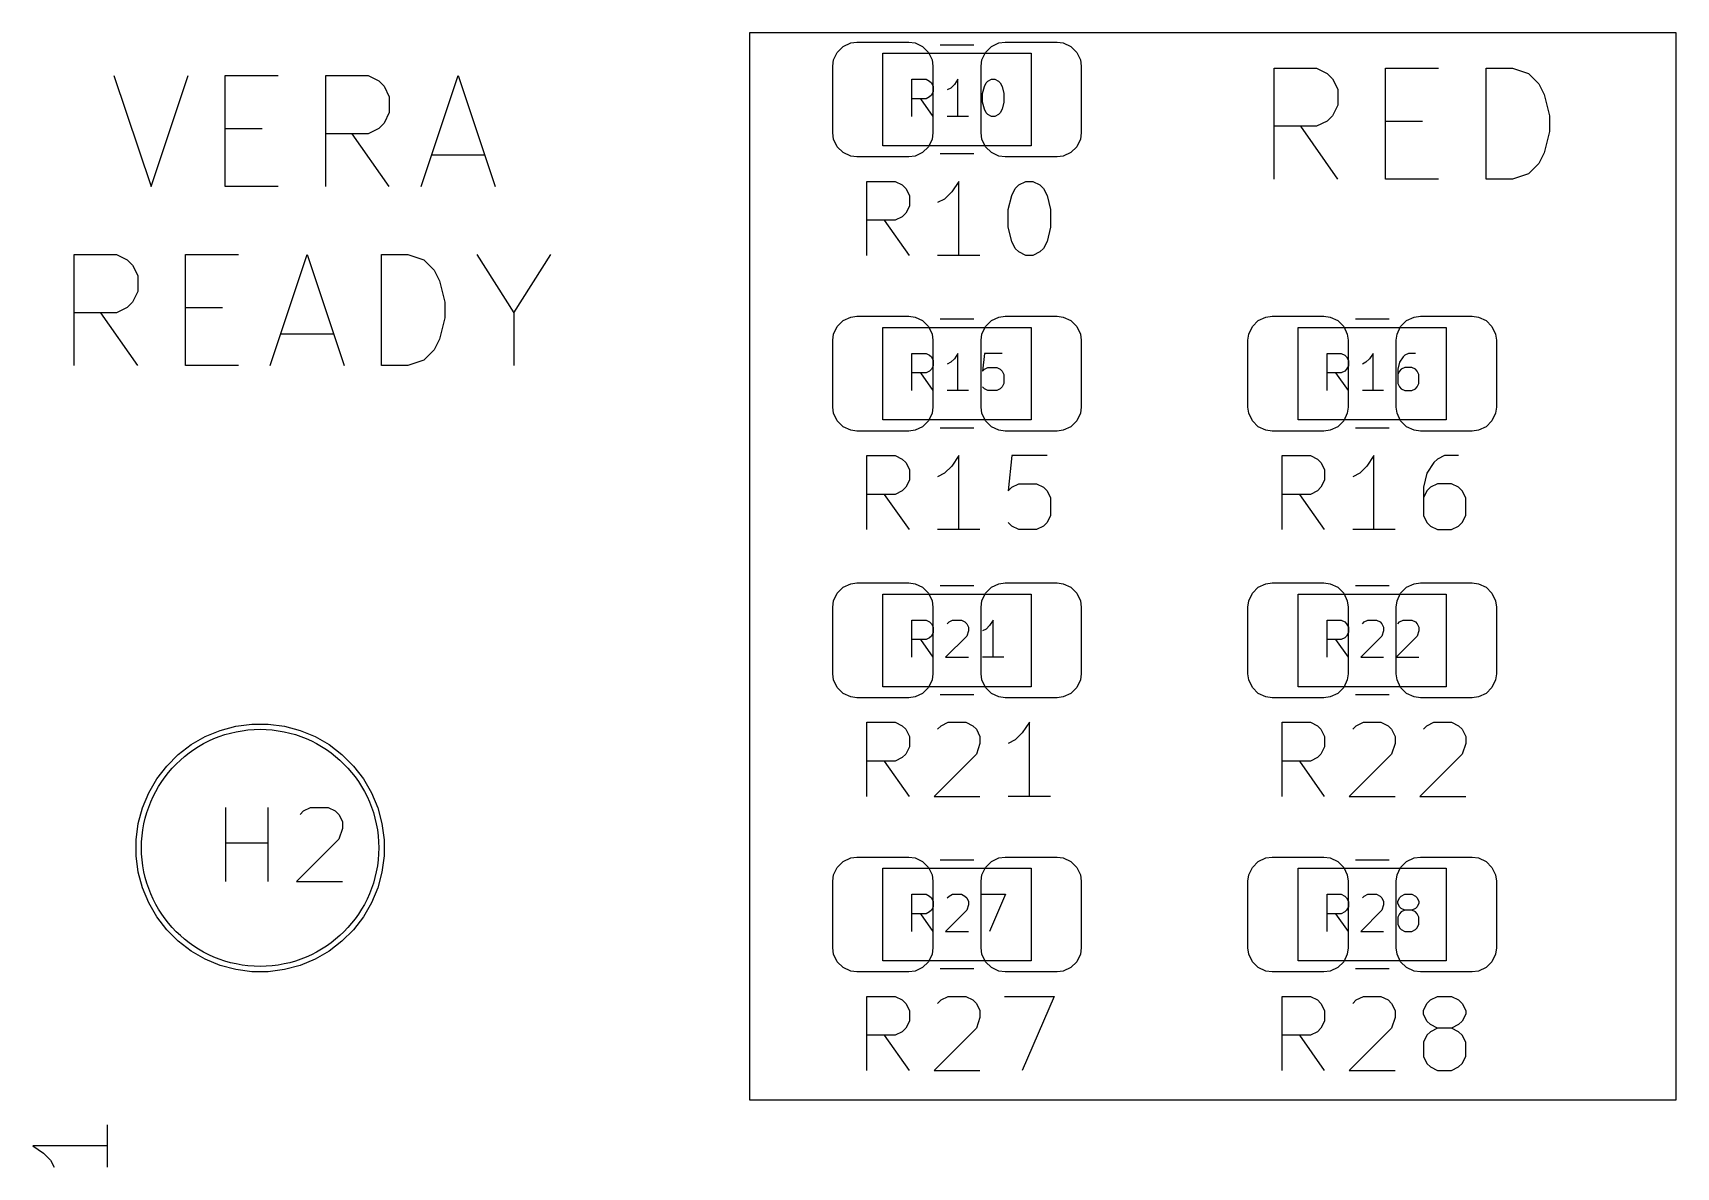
# Model space of a CAD drawing. Header units: millimetres. Extents: x 132 to 276, y -210 to -42.
# Drawn here: x 178.43 to 200.6, y -79.31 to -64 of the extents above; entities that cross this region are included whole.
import ezdxf

# ---------------------------------------------------------------- set-up
doc = ezdxf.new("R2010")
doc.units = ezdxf.units.MM
for name, color, linetype in [('BLACK', 7, 'CONTINUOUS'), ('GRAY3', 9, 'CONTINUOUS'), ('LYELLOW', 51, 'CONTINUOUS'), ('WHITE', 7, 'CONTINUOUS')]:
    doc.layers.add(name, color=color, linetype=linetype)

msp = doc.modelspace()

# ---------------------------------------------------------------- linework, layer by layer
at = {"layer": 'BLACK', "linetype": 'CONTINUOUS'}
for p, q in [((189.236074, -64.365883), (189.283775, -64.263587)), ((189.283775, -64.263587), (189.363587, -64.183775)), ((189.363587, -64.183775), (189.465883, -64.136074)), ((189.465883, -64.136074), (189.55, -64.125001)), ((189.55, -64.125001), (190.250001, -64.125)), ((190.250001, -64.125), (190.334117, -64.136074)), ((190.334117, -64.136074), (190.436413, -64.183775)), ((190.436413, -64.183775), (190.516225, -64.263587)), ((190.516225, -64.263587), (190.563926, -64.365883)), ((191.236074, -64.365883), (191.283775, -64.263587)), ((191.283775, -64.263587), (191.363587, -64.183775)), ((191.363587, -64.183775), (191.465883, -64.136074)), ((191.465883, -64.136074), (191.55, -64.125001)), ((191.55, -64.125001), (192.250001, -64.125)), ((192.250001, -64.125), (192.334117, -64.136074)), ((192.334117, -64.136074), (192.436413, -64.183775)), ((192.436413, -64.183775), (192.516225, -64.263587)), ((192.516225, -64.263587), (192.563926, -64.365883)), ((189.225, -64.449999), (189.236074, -64.365883)), ((189.225001, -65.35), (189.225, -64.449999)), ((190.563926, -64.365883), (190.574999, -64.45)), ((190.574999, -64.45), (190.575, -65.350001)), ((191.225, -64.449999), (191.236074, -64.365883)), ((191.225001, -65.35), (191.225, -64.449999)), ((192.563926, -64.365883), (192.574999, -64.45)), ((192.574999, -64.45), (192.575, -65.350001)), ((189.236074, -65.434117), (189.225001, -65.35)), ((190.575, -65.350001), (190.563926, -65.434117)), ((191.236074, -65.434117), (191.225001, -65.35)), ((192.575, -65.350001), (192.563926, -65.434117)), ((189.283775, -65.536413), (189.236074, -65.434117)), ((189.363587, -65.616225), (189.283775, -65.536413)), ((190.516225, -65.536413), (190.436413, -65.616225)), ((190.563926, -65.434117), (190.516225, -65.536413)), ((191.283775, -65.536413), (191.236074, -65.434117)), ((191.363587, -65.616225), (191.283775, -65.536413)), ((192.516225, -65.536413), (192.436413, -65.616225)), ((192.563926, -65.434117), (192.516225, -65.536413)), ((189.465883, -65.663926), (189.363587, -65.616225)), ((189.549999, -65.675), (189.465883, -65.663926)), ((190.25, -65.674999), (189.549999, -65.675)), ((190.334117, -65.663926), (190.25, -65.674999)), ((190.436413, -65.616225), (190.334117, -65.663926)), ((191.465883, -65.663926), (191.363587, -65.616225)), ((191.549999, -65.675), (191.465883, -65.663926)), ((192.25, -65.674999), (191.549999, -65.675)), ((192.334117, -65.663926), (192.25, -65.674999)), ((192.436413, -65.616225), (192.334117, -65.663926)), ((189.465883, -67.836074), (189.55, -67.825001)), ((189.55, -67.825001), (190.250001, -67.825)), ((190.250001, -67.825), (190.334117, -67.836074)), ((191.465883, -67.836074), (191.55, -67.825001)), ((191.55, -67.825001), (192.250001, -67.825)), ((192.250001, -67.825), (192.334117, -67.836074)), ((195.065883, -67.836074), (195.15, -67.825001)), ((195.15, -67.825001), (195.850001, -67.825)), ((195.850001, -67.825), (195.934117, -67.836074)), ((197.065883, -67.836074), (197.15, -67.825001)), ((197.15, -67.825001), (197.850001, -67.825)), ((197.850001, -67.825), (197.934117, -67.836074)), ((189.236074, -68.065883), (189.283775, -67.963587)), ((189.283775, -67.963587), (189.363587, -67.883775)), ((189.363587, -67.883775), (189.465883, -67.836074)), ((190.334117, -67.836074), (190.436413, -67.883775)), ((190.436413, -67.883775), (190.516225, -67.963587)), ((190.516225, -67.963587), (190.563926, -68.065883)), ((191.236074, -68.065883), (191.283775, -67.963587)), ((191.283775, -67.963587), (191.363587, -67.883775)), ((191.363587, -67.883775), (191.465883, -67.836074)), ((192.334117, -67.836074), (192.436413, -67.883775)), ((192.436413, -67.883775), (192.516225, -67.963587)), ((192.516225, -67.963587), (192.563926, -68.065883)), ((194.836074, -68.065883), (194.883775, -67.963587)), ((194.883775, -67.963587), (194.963587, -67.883775)), ((194.963587, -67.883775), (195.065883, -67.836074)), ((195.934117, -67.836074), (196.036413, -67.883775)), ((196.036413, -67.883775), (196.116225, -67.963587)), ((196.116225, -67.963587), (196.163926, -68.065883)), ((196.836074, -68.065883), (196.883775, -67.963587)), ((196.883775, -67.963587), (196.963587, -67.883775)), ((196.963587, -67.883775), (197.065883, -67.836074)), ((197.934117, -67.836074), (198.036413, -67.883775)), ((198.036413, -67.883775), (198.116225, -67.963587)), ((198.116225, -67.963587), (198.163926, -68.065883)), ((189.225, -68.149999), (189.236074, -68.065883)), ((189.225001, -69.05), (189.225, -68.149999)), ((190.563926, -68.065883), (190.574999, -68.15)), ((190.574999, -68.15), (190.575, -69.050001)), ((191.225, -68.149999), (191.236074, -68.065883)), ((191.225001, -69.05), (191.225, -68.149999)), ((192.563926, -68.065883), (192.574999, -68.15)), ((192.574999, -68.15), (192.575, -69.050001)), ((194.825, -68.149999), (194.836074, -68.065883)), ((194.825001, -69.05), (194.825, -68.149999)), ((196.163926, -68.065883), (196.174999, -68.15)), ((196.174999, -68.15), (196.175, -69.050001)), ((196.825, -68.149999), (196.836074, -68.065883)), ((196.825001, -69.05), (196.825, -68.149999)), ((198.163926, -68.065883), (198.174999, -68.15)), ((198.174999, -68.15), (198.175, -69.050001)), ((189.236074, -69.134117), (189.225001, -69.05)), ((189.283775, -69.236413), (189.236074, -69.134117)), ((190.563926, -69.134117), (190.516225, -69.236413)), ((190.575, -69.050001), (190.563926, -69.134117)), ((191.236074, -69.134117), (191.225001, -69.05)), ((191.283775, -69.236413), (191.236074, -69.134117)), ((192.563926, -69.134117), (192.516225, -69.236413)), ((192.575, -69.050001), (192.563926, -69.134117)), ((194.836074, -69.134117), (194.825001, -69.05)), ((194.883775, -69.236413), (194.836074, -69.134117)), ((196.163926, -69.134117), (196.116225, -69.236413)), ((196.175, -69.050001), (196.163926, -69.134117)), ((196.836074, -69.134117), (196.825001, -69.05)), ((196.883775, -69.236413), (196.836074, -69.134117)), ((198.163926, -69.134117), (198.116225, -69.236413)), ((198.175, -69.050001), (198.163926, -69.134117)), ((189.363587, -69.316225), (189.283775, -69.236413)), ((189.465883, -69.363926), (189.363587, -69.316225)), ((189.549999, -69.375), (189.465883, -69.363926)), ((190.25, -69.374999), (189.549999, -69.375)), ((190.334117, -69.363926), (190.25, -69.374999)), ((190.436413, -69.316225), (190.334117, -69.363926)), ((190.516225, -69.236413), (190.436413, -69.316225)), ((191.363587, -69.316225), (191.283775, -69.236413)), ((191.465883, -69.363926), (191.363587, -69.316225)), ((191.549999, -69.375), (191.465883, -69.363926)), ((192.25, -69.374999), (191.549999, -69.375)), ((192.334117, -69.363926), (192.25, -69.374999)), ((192.436413, -69.316225), (192.334117, -69.363926)), ((192.516225, -69.236413), (192.436413, -69.316225)), ((194.963587, -69.316225), (194.883775, -69.236413)), ((195.065883, -69.363926), (194.963587, -69.316225)), ((195.149999, -69.375), (195.065883, -69.363926)), ((195.85, -69.374999), (195.149999, -69.375)), ((195.934117, -69.363926), (195.85, -69.374999)), ((196.036413, -69.316225), (195.934117, -69.363926)), ((196.116225, -69.236413), (196.036413, -69.316225)), ((196.963587, -69.316225), (196.883775, -69.236413)), ((197.065883, -69.363926), (196.963587, -69.316225)), ((197.149999, -69.375), (197.065883, -69.363926)), ((197.85, -69.374999), (197.149999, -69.375)), ((197.934117, -69.363926), (197.85, -69.374999)), ((198.036413, -69.316225), (197.934117, -69.363926)), ((198.116225, -69.236413), (198.036413, -69.316225)), ((189.236074, -71.665883), (189.283775, -71.563587)), ((189.283775, -71.563587), (189.363587, -71.483775)), ((189.363587, -71.483775), (189.465883, -71.436074)), ((189.465883, -71.436074), (189.55, -71.425001)), ((189.55, -71.425001), (190.250001, -71.425)), ((190.250001, -71.425), (190.334117, -71.436074)), ((190.334117, -71.436074), (190.436413, -71.483775)), ((190.436413, -71.483775), (190.516225, -71.563587)), ((190.516225, -71.563587), (190.563926, -71.665883)), ((191.236074, -71.665883), (191.283775, -71.563587)), ((191.283775, -71.563587), (191.363587, -71.483775)), ((191.363587, -71.483775), (191.465883, -71.436074)), ((191.465883, -71.436074), (191.55, -71.425001)), ((191.55, -71.425001), (192.250001, -71.425)), ((192.250001, -71.425), (192.334117, -71.436074)), ((192.334117, -71.436074), (192.436413, -71.483775)), ((192.436413, -71.483775), (192.516225, -71.563587)), ((192.516225, -71.563587), (192.563926, -71.665883)), ((194.836074, -71.665883), (194.883775, -71.563587)), ((194.883775, -71.563587), (194.963587, -71.483775)), ((194.963587, -71.483775), (195.065883, -71.436074)), ((195.065883, -71.436074), (195.15, -71.425001)), ((195.15, -71.425001), (195.850001, -71.425)), ((195.850001, -71.425), (195.934117, -71.436074)), ((195.934117, -71.436074), (196.036413, -71.483775)), ((196.036413, -71.483775), (196.116225, -71.563587)), ((196.116225, -71.563587), (196.163926, -71.665883)), ((196.836074, -71.665883), (196.883775, -71.563587)), ((196.883775, -71.563587), (196.963587, -71.483775)), ((196.963587, -71.483775), (197.065883, -71.436074)), ((197.065883, -71.436074), (197.15, -71.425001)), ((197.15, -71.425001), (197.850001, -71.425)), ((197.850001, -71.425), (197.934117, -71.436074)), ((197.934117, -71.436074), (198.036413, -71.483775)), ((198.036413, -71.483775), (198.116225, -71.563587)), ((198.116225, -71.563587), (198.163926, -71.665883)), ((189.225, -71.749999), (189.236074, -71.665883)), ((189.225001, -72.65), (189.225, -71.749999)), ((190.563926, -71.665883), (190.574999, -71.75)), ((190.574999, -71.75), (190.575, -72.650001)), ((191.225, -71.749999), (191.236074, -71.665883)), ((191.225001, -72.65), (191.225, -71.749999)), ((192.563926, -71.665883), (192.574999, -71.75)), ((192.574999, -71.75), (192.575, -72.650001)), ((194.825, -71.749999), (194.836074, -71.665883)), ((194.825001, -72.65), (194.825, -71.749999)), ((196.163926, -71.665883), (196.174999, -71.75)), ((196.174999, -71.75), (196.175, -72.650001)), ((196.825, -71.749999), (196.836074, -71.665883)), ((196.825001, -72.65), (196.825, -71.749999)), ((198.163926, -71.665883), (198.174999, -71.75)), ((198.174999, -71.75), (198.175, -72.650001)), ((189.236074, -72.734117), (189.225001, -72.65)), ((190.575, -72.650001), (190.563926, -72.734117)), ((191.236074, -72.734117), (191.225001, -72.65)), ((192.575, -72.650001), (192.563926, -72.734117)), ((194.836074, -72.734117), (194.825001, -72.65)), ((196.175, -72.650001), (196.163926, -72.734117)), ((196.836074, -72.734117), (196.825001, -72.65)), ((198.175, -72.650001), (198.163926, -72.734117)), ((189.283775, -72.836413), (189.236074, -72.734117)), ((189.363587, -72.916225), (189.283775, -72.836413)), ((189.465883, -72.963926), (189.363587, -72.916225)), ((190.436413, -72.916225), (190.334117, -72.963926)), ((190.516225, -72.836413), (190.436413, -72.916225)), ((190.563926, -72.734117), (190.516225, -72.836413)), ((191.283775, -72.836413), (191.236074, -72.734117)), ((191.363587, -72.916225), (191.283775, -72.836413)), ((191.465883, -72.963926), (191.363587, -72.916225)), ((192.436413, -72.916225), (192.334117, -72.963926)), ((192.516225, -72.836413), (192.436413, -72.916225)), ((192.563926, -72.734117), (192.516225, -72.836413)), ((194.883775, -72.836413), (194.836074, -72.734117)), ((194.963587, -72.916225), (194.883775, -72.836413)), ((195.065883, -72.963926), (194.963587, -72.916225)), ((196.036413, -72.916225), (195.934117, -72.963926)), ((196.116225, -72.836413), (196.036413, -72.916225)), ((196.163926, -72.734117), (196.116225, -72.836413)), ((196.883775, -72.836413), (196.836074, -72.734117)), ((196.963587, -72.916225), (196.883775, -72.836413)), ((197.065883, -72.963926), (196.963587, -72.916225)), ((198.036413, -72.916225), (197.934117, -72.963926)), ((198.116225, -72.836413), (198.036413, -72.916225)), ((198.163926, -72.734117), (198.116225, -72.836413)), ((189.549999, -72.975), (189.465883, -72.963926)), ((190.25, -72.974999), (189.549999, -72.975)), ((190.334117, -72.963926), (190.25, -72.974999)), ((191.549999, -72.975), (191.465883, -72.963926)), ((192.25, -72.974999), (191.549999, -72.975)), ((192.334117, -72.963926), (192.25, -72.974999)), ((195.149999, -72.975), (195.065883, -72.963926)), ((195.85, -72.974999), (195.149999, -72.975)), ((195.934117, -72.963926), (195.85, -72.974999)), ((197.149999, -72.975), (197.065883, -72.963926)), ((197.85, -72.974999), (197.149999, -72.975)), ((197.934117, -72.963926), (197.85, -72.974999)), ((180.961589, -73.413892), (181.173224, -73.357185)), ((181.173224, -73.357185), (181.39045, -73.328586)), ((181.39045, -73.328586), (181.60955, -73.328586)), ((181.60955, -73.328586), (181.826776, -73.357185)), ((181.826776, -73.357185), (182.038411, -73.413892)), ((180.56942, -73.607288), (180.759166, -73.497738)), ((180.759166, -73.497738), (180.961589, -73.413892)), ((182.038411, -73.413892), (182.240834, -73.497738)), ((182.240834, -73.497738), (182.43058, -73.607288)), ((180.240668, -73.895596), (180.395596, -73.740668)), ((180.395596, -73.740668), (180.56942, -73.607288)), ((182.43058, -73.607288), (182.604404, -73.740668)), ((182.604404, -73.740668), (182.759332, -73.895596)), ((180.107288, -74.06942), (180.240668, -73.895596)), ((182.759332, -73.895596), (182.892712, -74.06942)), ((179.997738, -74.259166), (180.107288, -74.06942)), ((182.892712, -74.06942), (183.002262, -74.259166)), ((179.857185, -74.673224), (179.913892, -74.461589)), ((179.913892, -74.461589), (179.997738, -74.259166)), ((183.002262, -74.259166), (183.086108, -74.461589)), ((183.086108, -74.461589), (183.142815, -74.673224)), ((179.828586, -74.89045), (179.857185, -74.673224)), ((183.142815, -74.673224), (183.171414, -74.89045)), ((179.828586, -75.10955), (179.828586, -74.89045)), ((183.171414, -74.89045), (183.171414, -75.10955)), ((179.857185, -75.326776), (179.828586, -75.10955)), ((183.171414, -75.10955), (183.142815, -75.326776)), ((189.363587, -75.183775), (189.465883, -75.136074)), ((189.465883, -75.136074), (189.55, -75.125001)), ((189.55, -75.125001), (190.250001, -75.125)), ((190.250001, -75.125), (190.334117, -75.136074)), ((190.334117, -75.136074), (190.436413, -75.183775)), ((191.363587, -75.183775), (191.465883, -75.136074)), ((191.465883, -75.136074), (191.55, -75.125001)), ((191.55, -75.125001), (192.250001, -75.125)), ((192.250001, -75.125), (192.334117, -75.136074)), ((192.334117, -75.136074), (192.436413, -75.183775)), ((194.963587, -75.183775), (195.065883, -75.136074)), ((195.065883, -75.136074), (195.15, -75.125001)), ((195.15, -75.125001), (195.850001, -75.125)), ((195.850001, -75.125), (195.934117, -75.136074)), ((195.934117, -75.136074), (196.036413, -75.183775)), ((196.963587, -75.183775), (197.065883, -75.136074)), ((197.065883, -75.136074), (197.15, -75.125001)), ((197.15, -75.125001), (197.850001, -75.125)), ((197.850001, -75.125), (197.934117, -75.136074)), ((197.934117, -75.136074), (198.036413, -75.183775)), ((179.913892, -75.538411), (179.857185, -75.326776)), ((183.142815, -75.326776), (183.086108, -75.538411)), ((189.236074, -75.365883), (189.283775, -75.263587)), ((189.283775, -75.263587), (189.363587, -75.183775)), ((190.436413, -75.183775), (190.516225, -75.263587)), ((190.516225, -75.263587), (190.563926, -75.365883)), ((191.236074, -75.365883), (191.283775, -75.263587)), ((191.283775, -75.263587), (191.363587, -75.183775)), ((192.436413, -75.183775), (192.516225, -75.263587)), ((192.516225, -75.263587), (192.563926, -75.365883)), ((194.836074, -75.365883), (194.883775, -75.263587)), ((194.883775, -75.263587), (194.963587, -75.183775)), ((196.036413, -75.183775), (196.116225, -75.263587)), ((196.116225, -75.263587), (196.163926, -75.365883)), ((196.836074, -75.365883), (196.883775, -75.263587)), ((196.883775, -75.263587), (196.963587, -75.183775)), ((198.036413, -75.183775), (198.116225, -75.263587)), ((198.116225, -75.263587), (198.163926, -75.365883)), ((179.997738, -75.740834), (179.913892, -75.538411)), ((183.086108, -75.538411), (183.002262, -75.740834)), ((189.225, -75.449999), (189.236074, -75.365883)), ((189.225001, -76.35), (189.225, -75.449999)), ((190.563926, -75.365883), (190.574999, -75.45)), ((190.574999, -75.45), (190.575, -76.350001)), ((191.225, -75.449999), (191.236074, -75.365883)), ((191.225001, -76.35), (191.225, -75.449999)), ((192.563926, -75.365883), (192.574999, -75.45)), ((192.574999, -75.45), (192.575, -76.350001)), ((194.825, -75.449999), (194.836074, -75.365883)), ((194.825001, -76.35), (194.825, -75.449999)), ((196.163926, -75.365883), (196.174999, -75.45)), ((196.174999, -75.45), (196.175, -76.350001)), ((196.825, -75.449999), (196.836074, -75.365883)), ((196.825001, -76.35), (196.825, -75.449999)), ((198.163926, -75.365883), (198.174999, -75.45)), ((198.174999, -75.45), (198.175, -76.350001)), ((180.107288, -75.93058), (179.997738, -75.740834)), ((183.002262, -75.740834), (182.892712, -75.93058)), ((180.240668, -76.104404), (180.107288, -75.93058)), ((182.892712, -75.93058), (182.759332, -76.104404)), ((180.395596, -76.259332), (180.240668, -76.104404)), ((182.759332, -76.104404), (182.604404, -76.259332)), ((180.56942, -76.392712), (180.395596, -76.259332)), ((180.759166, -76.502262), (180.56942, -76.392712)), ((182.43058, -76.392712), (182.240834, -76.502262)), ((182.604404, -76.259332), (182.43058, -76.392712)), ((189.236074, -76.434117), (189.225001, -76.35)), ((189.283775, -76.536413), (189.236074, -76.434117)), ((190.563926, -76.434117), (190.516225, -76.536413)), ((190.575, -76.350001), (190.563926, -76.434117)), ((191.236074, -76.434117), (191.225001, -76.35)), ((191.283775, -76.536413), (191.236074, -76.434117)), ((192.563926, -76.434117), (192.516225, -76.536413)), ((192.575, -76.350001), (192.563926, -76.434117)), ((194.836074, -76.434117), (194.825001, -76.35)), ((194.883775, -76.536413), (194.836074, -76.434117)), ((196.163926, -76.434117), (196.116225, -76.536413)), ((196.175, -76.350001), (196.163926, -76.434117)), ((196.836074, -76.434117), (196.825001, -76.35)), ((196.883775, -76.536413), (196.836074, -76.434117)), ((198.163926, -76.434117), (198.116225, -76.536413)), ((198.175, -76.350001), (198.163926, -76.434117)), ((180.961589, -76.586108), (180.759166, -76.502262)), ((181.173224, -76.642815), (180.961589, -76.586108)), ((181.39045, -76.671414), (181.173224, -76.642815)), ((181.60955, -76.671414), (181.39045, -76.671414)), ((181.826776, -76.642815), (181.60955, -76.671414)), ((182.038411, -76.586108), (181.826776, -76.642815)), ((182.240834, -76.502262), (182.038411, -76.586108)), ((189.363587, -76.616225), (189.283775, -76.536413)), ((189.465883, -76.663926), (189.363587, -76.616225)), ((189.549999, -76.675), (189.465883, -76.663926)), ((190.25, -76.674999), (189.549999, -76.675)), ((190.334117, -76.663926), (190.25, -76.674999)), ((190.436413, -76.616225), (190.334117, -76.663926)), ((190.516225, -76.536413), (190.436413, -76.616225)), ((191.363587, -76.616225), (191.283775, -76.536413)), ((191.465883, -76.663926), (191.363587, -76.616225)), ((191.549999, -76.675), (191.465883, -76.663926)), ((192.25, -76.674999), (191.549999, -76.675)), ((192.334117, -76.663926), (192.25, -76.674999)), ((192.436413, -76.616225), (192.334117, -76.663926)), ((192.516225, -76.536413), (192.436413, -76.616225)), ((194.963587, -76.616225), (194.883775, -76.536413)), ((195.065883, -76.663926), (194.963587, -76.616225)), ((195.149999, -76.675), (195.065883, -76.663926)), ((195.85, -76.674999), (195.149999, -76.675)), ((195.934117, -76.663926), (195.85, -76.674999)), ((196.036413, -76.616225), (195.934117, -76.663926)), ((196.116225, -76.536413), (196.036413, -76.616225)), ((196.963587, -76.616225), (196.883775, -76.536413)), ((197.065883, -76.663926), (196.963587, -76.616225)), ((197.149999, -76.675), (197.065883, -76.663926)), ((197.85, -76.674999), (197.149999, -76.675)), ((197.934117, -76.663926), (197.85, -76.674999)), ((198.036413, -76.616225), (197.934117, -76.663926)), ((198.116225, -76.536413), (198.036413, -76.616225))]:
    msp.add_line(p, q, dxfattribs=at)
at = {"layer": 'BLACK'}
msp.add_circle((181.5, -75), 1.6, dxfattribs=at)
at = {"layer": 'GRAY3', "linetype": 'CONTINUOUS'}
for p, q in [((189.9, -64.275), (191.9, -64.275)), ((189.9, -65.525), (189.9, -64.275)), ((191.9, -64.275), (191.9, -65.525)), ((190.292857, -65.127149), (190.292857, -64.627149)), ((190.292857, -64.627149), (190.483333, -64.627149)), ((190.483333, -64.627149), (190.530952, -64.650959)), ((190.530952, -64.650959), (190.554762, -64.674768)), ((190.554762, -64.674768), (190.578571, -64.722387)), ((190.864286, -64.698578), (190.816667, -64.746197)), ((190.911905, -64.627149), (190.864286, -64.698578)), ((190.911905, -65.127149), (190.911905, -64.627149)), ((191.269047, -64.722387), (191.292857, -64.674768)), ((191.292857, -64.674768), (191.316666, -64.650959)), ((191.316666, -64.650959), (191.364285, -64.627149)), ((191.364285, -64.627149), (191.411904, -64.627149)), ((191.411904, -64.627149), (191.459523, -64.650959)), ((191.459523, -64.650959), (191.483333, -64.674768)), ((191.483333, -64.674768), (191.507142, -64.722387)), ((190.483333, -64.889054), (190.292857, -64.889054)), ((190.578571, -65.127149), (190.411905, -64.889054)), ((190.530952, -64.865244), (190.483333, -64.889054)), ((190.554762, -64.841435), (190.530952, -64.865244)), ((190.578571, -64.793816), (190.554762, -64.841435)), ((190.578571, -64.722387), (190.578571, -64.793816)), ((190.816667, -64.746197), (190.769048, -64.770006)), ((191.245238, -64.817625), (191.269047, -64.722387)), ((191.245238, -64.936673), (191.245238, -64.817625)), ((191.269047, -65.031911), (191.245238, -64.936673)), ((191.507142, -64.722387), (191.530952, -64.817625)), ((191.530952, -64.936673), (191.507142, -65.031911)), ((191.530952, -64.817625), (191.530952, -64.936673)), ((191.054762, -65.127149), (190.769048, -65.127149)), ((191.292857, -65.07953), (191.269047, -65.031911)), ((191.316666, -65.10334), (191.292857, -65.07953)), ((191.364285, -65.127149), (191.316666, -65.10334)), ((191.411904, -65.127149), (191.364285, -65.127149)), ((191.459523, -65.10334), (191.411904, -65.127149)), ((191.483333, -65.07953), (191.459523, -65.10334)), ((191.507142, -65.031911), (191.483333, -65.07953)), ((191.9, -65.525), (189.9, -65.525)), ((189.9, -67.975), (191.9, -67.975)), ((189.9, -69.225), (189.9, -67.975)), ((191.9, -67.975), (191.9, -69.225)), ((195.5, -67.975), (197.5, -67.975)), ((195.5, -69.225), (195.5, -67.975)), ((197.5, -67.975), (197.5, -69.225)), ((190.292857, -68.827149), (190.292857, -68.327149)), ((190.292857, -68.327149), (190.483333, -68.327149)), ((190.483333, -68.327149), (190.530952, -68.350959)), ((190.530952, -68.350959), (190.554762, -68.374768)), ((190.554762, -68.374768), (190.578571, -68.422387)), ((190.578571, -68.422387), (190.578571, -68.493816)), ((190.816667, -68.446197), (190.769048, -68.470006)), ((190.864286, -68.398578), (190.816667, -68.446197)), ((190.911905, -68.327149), (190.864286, -68.398578)), ((190.911905, -68.827149), (190.911905, -68.327149)), ((191.269047, -68.327149), (191.245238, -68.565244)), ((191.507142, -68.327149), (191.269047, -68.327149)), ((195.892857, -68.827149), (195.892857, -68.327149)), ((195.892857, -68.327149), (196.083333, -68.327149)), ((196.083333, -68.327149), (196.130952, -68.350959)), ((196.130952, -68.350959), (196.154762, -68.374768)), ((196.154762, -68.374768), (196.178571, -68.422387)), ((196.178571, -68.422387), (196.178571, -68.493816)), ((196.416667, -68.446197), (196.369048, -68.470006)), ((196.464286, -68.398578), (196.416667, -68.446197)), ((196.511905, -68.327149), (196.464286, -68.398578)), ((196.511905, -68.827149), (196.511905, -68.327149)), ((196.869047, -68.446197), (196.845238, -68.541435)), ((196.916666, -68.374768), (196.869047, -68.446197)), ((196.940476, -68.350959), (196.916666, -68.374768)), ((196.988095, -68.327149), (196.940476, -68.350959)), ((197.083333, -68.327149), (196.988095, -68.327149)), ((190.483333, -68.589054), (190.292857, -68.589054)), ((190.578571, -68.827149), (190.411905, -68.589054)), ((190.530952, -68.565244), (190.483333, -68.589054)), ((190.554762, -68.541435), (190.530952, -68.565244)), ((190.578571, -68.493816), (190.554762, -68.541435)), ((191.245238, -68.565244), (191.269047, -68.541435)), ((191.269047, -68.541435), (191.316666, -68.517625)), ((191.316666, -68.517625), (191.435714, -68.517625)), ((191.435714, -68.517625), (191.483333, -68.541435)), ((191.483333, -68.541435), (191.507142, -68.565244)), ((191.507142, -68.565244), (191.530952, -68.612863)), ((191.530952, -68.612863), (191.530952, -68.731911)), ((196.083333, -68.589054), (195.892857, -68.589054)), ((196.178571, -68.827149), (196.011905, -68.589054)), ((196.130952, -68.565244), (196.083333, -68.589054)), ((196.154762, -68.541435), (196.130952, -68.565244)), ((196.178571, -68.493816), (196.154762, -68.541435)), ((196.845238, -68.541435), (196.845238, -68.731911)), ((196.869047, -68.565244), (196.845238, -68.612863)), ((196.892857, -68.541435), (196.869047, -68.565244)), ((196.940476, -68.517625), (196.892857, -68.541435)), ((197.035714, -68.517625), (196.940476, -68.517625)), ((197.083333, -68.541435), (197.035714, -68.517625)), ((197.107142, -68.565244), (197.083333, -68.541435)), ((197.130952, -68.612863), (197.107142, -68.565244)), ((197.130952, -68.731911), (197.130952, -68.612863)), ((191.054762, -68.827149), (190.769048, -68.827149)), ((191.269047, -68.80334), (191.245238, -68.77953)), ((191.316666, -68.827149), (191.269047, -68.80334)), ((191.435714, -68.827149), (191.316666, -68.827149)), ((191.483333, -68.80334), (191.435714, -68.827149)), ((191.507142, -68.77953), (191.483333, -68.80334)), ((191.530952, -68.731911), (191.507142, -68.77953)), ((196.654762, -68.827149), (196.369048, -68.827149)), ((196.845238, -68.731911), (196.869047, -68.77953)), ((196.869047, -68.77953), (196.892857, -68.80334)), ((196.892857, -68.80334), (196.940476, -68.827149)), ((196.940476, -68.827149), (197.035714, -68.827149)), ((197.035714, -68.827149), (197.083333, -68.80334)), ((197.083333, -68.80334), (197.107142, -68.77953)), ((197.107142, -68.77953), (197.130952, -68.731911)), ((191.9, -69.225), (189.9, -69.225)), ((197.5, -69.225), (195.5, -69.225)), ((189.9, -71.575), (191.9, -71.575)), ((189.9, -72.825), (189.9, -71.575)), ((191.9, -71.575), (191.9, -72.825)), ((195.5, -71.575), (197.5, -71.575)), ((195.5, -72.825), (195.5, -71.575)), ((197.5, -71.575), (197.5, -72.825)), ((190.292857, -72.427149), (190.292857, -71.927149)), ((190.292857, -71.927149), (190.483333, -71.927149)), ((190.483333, -71.927149), (190.530952, -71.950959)), ((190.530952, -71.950959), (190.554762, -71.974768)), ((190.554762, -71.974768), (190.578571, -72.022387)), ((190.578571, -72.022387), (190.578571, -72.093816)), ((190.769048, -71.974768), (190.792857, -71.950959)), ((190.792857, -71.950959), (190.840476, -71.927149)), ((190.840476, -71.927149), (190.959524, -71.927149)), ((190.959524, -71.927149), (191.007143, -71.950959)), ((191.007143, -71.950959), (191.030952, -71.974768)), ((191.030952, -71.974768), (191.054762, -72.022387)), ((191.054762, -72.022387), (191.054762, -72.070006)), ((191.340476, -71.998578), (191.292857, -72.046197)), ((191.388095, -71.927149), (191.340476, -71.998578)), ((191.388095, -72.427149), (191.388095, -71.927149)), ((195.892857, -72.427149), (195.892857, -71.927149)), ((195.892857, -71.927149), (196.083333, -71.927149)), ((196.083333, -71.927149), (196.130952, -71.950959)), ((196.130952, -71.950959), (196.154762, -71.974768)), ((196.154762, -71.974768), (196.178571, -72.022387)), ((196.178571, -72.022387), (196.178571, -72.093816)), ((196.369048, -71.974768), (196.392857, -71.950959)), ((196.392857, -71.950959), (196.440476, -71.927149)), ((196.440476, -71.927149), (196.559524, -71.927149)), ((196.559524, -71.927149), (196.607143, -71.950959)), ((196.607143, -71.950959), (196.630952, -71.974768)), ((196.630952, -71.974768), (196.654762, -72.022387)), ((196.654762, -72.022387), (196.654762, -72.070006)), ((196.845238, -71.974768), (196.869047, -71.950959)), ((196.869047, -71.950959), (196.916666, -71.927149)), ((196.916666, -71.927149), (197.035714, -71.927149)), ((197.035714, -71.927149), (197.083333, -71.950959)), ((197.083333, -71.950959), (197.107142, -71.974768)), ((197.107142, -71.974768), (197.130952, -72.022387)), ((197.130952, -72.022387), (197.130952, -72.070006)), ((190.483333, -72.189054), (190.292857, -72.189054)), ((190.578571, -72.427149), (190.411905, -72.189054)), ((190.530952, -72.165244), (190.483333, -72.189054)), ((190.554762, -72.141435), (190.530952, -72.165244)), ((190.578571, -72.093816), (190.554762, -72.141435)), ((191.030952, -72.141435), (190.745238, -72.427149)), ((191.054762, -72.070006), (191.030952, -72.141435)), ((191.292857, -72.046197), (191.245238, -72.070006)), ((196.083333, -72.189054), (195.892857, -72.189054)), ((196.178571, -72.427149), (196.011905, -72.189054)), ((196.130952, -72.165244), (196.083333, -72.189054)), ((196.154762, -72.141435), (196.130952, -72.165244)), ((196.178571, -72.093816), (196.154762, -72.141435)), ((196.630952, -72.141435), (196.345238, -72.427149)), ((196.654762, -72.070006), (196.630952, -72.141435)), ((197.107142, -72.141435), (196.821428, -72.427149)), ((197.130952, -72.070006), (197.107142, -72.141435)), ((190.745238, -72.427149), (191.054762, -72.427149)), ((191.530952, -72.427149), (191.245238, -72.427149)), ((196.345238, -72.427149), (196.654762, -72.427149)), ((196.821428, -72.427149), (197.130952, -72.427149)), ((191.9, -72.825), (189.9, -72.825)), ((197.5, -72.825), (195.5, -72.825)), ((181.038095, -75.454819), (181.038095, -74.454819)), ((181.609523, -75.454819), (181.609523, -74.454819)), ((182.085714, -74.502438), (182.180952, -74.454819)), ((182.180952, -74.454819), (182.419047, -74.454819)), ((182.419047, -74.454819), (182.514285, -74.502438)), ((182.038095, -74.550057), (182.085714, -74.502438)), ((182.514285, -74.502438), (182.561904, -74.550057)), ((182.561904, -74.550057), (182.609523, -74.645295)), ((182.609523, -74.645295), (182.609523, -74.740533)), ((182.561904, -74.88339), (181.990476, -75.454819)), ((182.609523, -74.740533), (182.561904, -74.88339)), ((181.038095, -74.931009), (181.609523, -74.931009)), ((189.9, -75.275), (191.9, -75.275)), ((189.9, -76.525), (189.9, -75.275)), ((191.9, -75.275), (191.9, -76.525)), ((195.5, -75.275), (197.5, -75.275)), ((195.5, -76.525), (195.5, -75.275)), ((197.5, -75.275), (197.5, -76.525)), ((181.990476, -75.454819), (182.609523, -75.454819)), ((190.292857, -76.127149), (190.292857, -75.627149)), ((190.292857, -75.627149), (190.483333, -75.627149)), ((190.483333, -75.627149), (190.530952, -75.650959)), ((190.530952, -75.650959), (190.554762, -75.674768)), ((190.554762, -75.674768), (190.578571, -75.722387)), ((190.578571, -75.793816), (190.554762, -75.841435)), ((190.578571, -75.722387), (190.578571, -75.793816)), ((190.769048, -75.674768), (190.792857, -75.650959)), ((190.792857, -75.650959), (190.840476, -75.627149)), ((190.840476, -75.627149), (190.959524, -75.627149)), ((190.959524, -75.627149), (191.007143, -75.650959)), ((191.007143, -75.650959), (191.030952, -75.674768)), ((191.030952, -75.674768), (191.054762, -75.722387)), ((191.054762, -75.770006), (191.030952, -75.841435)), ((191.054762, -75.722387), (191.054762, -75.770006)), ((191.221428, -75.627149), (191.554761, -75.627149)), ((191.554761, -75.627149), (191.340476, -76.127149)), ((195.892857, -76.127149), (195.892857, -75.627149)), ((195.892857, -75.627149), (196.083333, -75.627149)), ((196.083333, -75.627149), (196.130952, -75.650959)), ((196.130952, -75.650959), (196.154762, -75.674768)), ((196.154762, -75.674768), (196.178571, -75.722387)), ((196.178571, -75.793816), (196.154762, -75.841435)), ((196.178571, -75.722387), (196.178571, -75.793816)), ((196.369048, -75.674768), (196.392857, -75.650959)), ((196.392857, -75.650959), (196.440476, -75.627149)), ((196.440476, -75.627149), (196.559524, -75.627149)), ((196.559524, -75.627149), (196.607143, -75.650959)), ((196.607143, -75.650959), (196.630952, -75.674768)), ((196.630952, -75.674768), (196.654762, -75.722387)), ((196.654762, -75.770006), (196.630952, -75.841435)), ((196.654762, -75.722387), (196.654762, -75.770006)), ((196.845238, -75.722387), (196.869047, -75.674768)), ((196.845238, -75.746197), (196.845238, -75.722387)), ((196.869047, -75.793816), (196.845238, -75.746197)), ((196.869047, -75.674768), (196.892857, -75.650959)), ((196.892857, -75.817625), (196.869047, -75.793816)), ((196.892857, -75.650959), (196.940476, -75.627149)), ((196.940476, -75.627149), (197.035714, -75.627149)), ((197.035714, -75.627149), (197.083333, -75.650959)), ((197.083333, -75.650959), (197.107142, -75.674768)), ((197.107142, -75.793816), (197.083333, -75.817625)), ((197.107142, -75.674768), (197.130952, -75.722387)), ((197.130952, -75.746197), (197.107142, -75.793816)), ((197.130952, -75.722387), (197.130952, -75.746197)), ((190.483333, -75.889054), (190.292857, -75.889054)), ((190.578571, -76.127149), (190.411905, -75.889054)), ((190.530952, -75.865244), (190.483333, -75.889054)), ((190.554762, -75.841435), (190.530952, -75.865244)), ((191.030952, -75.841435), (190.745238, -76.127149)), ((196.083333, -75.889054), (195.892857, -75.889054)), ((196.178571, -76.127149), (196.011905, -75.889054)), ((196.130952, -75.865244), (196.083333, -75.889054)), ((196.154762, -75.841435), (196.130952, -75.865244)), ((196.630952, -75.841435), (196.345238, -76.127149)), ((196.869047, -75.889054), (196.845238, -75.936673)), ((196.845238, -75.936673), (196.845238, -76.031911)), ((196.892857, -75.865244), (196.869047, -75.889054)), ((196.940476, -75.841435), (196.892857, -75.817625)), ((196.940476, -75.841435), (196.892857, -75.865244)), ((197.035714, -75.841435), (196.940476, -75.841435)), ((197.083333, -75.817625), (197.035714, -75.841435)), ((197.083333, -75.865244), (197.035714, -75.841435)), ((197.107142, -75.889054), (197.083333, -75.865244)), ((197.130952, -75.936673), (197.107142, -75.889054)), ((197.130952, -76.031911), (197.130952, -75.936673)), ((190.745238, -76.127149), (191.054762, -76.127149)), ((196.345238, -76.127149), (196.654762, -76.127149)), ((196.845238, -76.031911), (196.869047, -76.07953)), ((196.869047, -76.07953), (196.892857, -76.10334)), ((196.892857, -76.10334), (196.940476, -76.127149)), ((196.940476, -76.127149), (197.035714, -76.127149)), ((197.035714, -76.127149), (197.083333, -76.10334)), ((197.083333, -76.10334), (197.107142, -76.07953)), ((197.107142, -76.07953), (197.130952, -76.031911)), ((191.9, -76.525), (189.9, -76.525)), ((197.5, -76.525), (195.5, -76.525))]:
    msp.add_line(p, q, dxfattribs=at)
at = {"layer": 'LYELLOW', "linetype": 'CONTINUOUS'}
for p, q in [((200.6, -64), (188.1, -64)), ((188.1, -64), (188.1, -78.4)), ((200.6, -78.4), (200.6, -64)), ((191.127064, -64.165), (190.672936, -64.165)), ((195.178571, -65.975728), (195.178571, -64.475728)), ((195.178571, -64.475728), (195.75, -64.475728)), ((195.75, -64.475728), (195.892857, -64.547157)), ((196.678571, -65.975728), (196.678571, -64.475728)), ((196.678571, -64.475728), (197.392857, -64.475728)), ((198.035714, -65.975728), (198.035714, -64.475728)), ((198.035714, -64.475728), (198.392857, -64.475728)), ((198.392857, -64.475728), (198.607143, -64.547157)), ((179.528572, -64.57607), (180.028572, -66.07607)), ((180.028572, -66.07607), (180.528572, -64.57607)), ((181.028571, -66.07607), (181.028571, -64.57607)), ((181.028571, -64.57607), (181.742857, -64.57607)), ((182.385714, -66.07607), (182.385714, -64.57607)), ((182.385714, -64.57607), (182.957143, -64.57607)), ((182.957143, -64.57607), (183.1, -64.647499)), ((183.1, -64.647499), (183.171429, -64.718927)), ((183.171429, -64.718927), (183.242857, -64.861784)), ((183.671429, -66.07607), (184.171429, -64.57607)), ((184.171429, -64.57607), (184.671429, -66.07607)), ((195.892857, -64.547157), (195.964286, -64.618585)), ((195.964286, -64.618585), (196.035714, -64.761442)), ((198.607143, -64.547157), (198.75, -64.690014)), ((198.75, -64.690014), (198.821429, -64.832871)), ((183.242857, -64.861784), (183.242857, -65.07607)), ((196.035714, -64.761442), (196.035714, -64.975728)), ((198.821429, -64.832871), (198.892857, -65.118585)), ((183.242857, -65.07607), (183.171429, -65.218927)), ((195.964286, -65.118585), (195.892857, -65.190014)), ((196.035714, -64.975728), (195.964286, -65.118585)), ((198.892857, -65.118585), (198.892857, -65.332871)), ((181.028571, -65.290356), (181.528571, -65.290356)), ((182.957143, -65.361784), (182.385714, -65.361784)), ((183.242857, -66.07607), (182.742857, -65.361784)), ((183.1, -65.290356), (182.957143, -65.361784)), ((183.171429, -65.218927), (183.1, -65.290356)), ((195.75, -65.261442), (195.178571, -65.261442)), ((196.035714, -65.975728), (195.535714, -65.261442)), ((195.892857, -65.190014), (195.75, -65.261442)), ((196.678571, -65.190014), (197.178571, -65.190014)), ((198.892857, -65.332871), (198.821429, -65.618585)), ((183.814286, -65.647499), (184.528572, -65.647499)), ((191.127064, -65.635), (190.672936, -65.635)), ((198.75, -65.761442), (198.607143, -65.9043)), ((198.821429, -65.618585), (198.75, -65.761442)), ((189.685714, -67.004819), (189.685714, -66.004819)), ((189.685714, -66.004819), (190.066666, -66.004819)), ((190.066666, -66.004819), (190.161904, -66.052438)), ((190.923809, -66.004819), (190.828571, -66.147676)), ((190.923809, -67.004819), (190.923809, -66.004819)), ((191.733333, -66.052438), (191.828571, -66.004819)), ((191.828571, -66.004819), (191.923809, -66.004819)), ((191.923809, -66.004819), (192.019047, -66.052438)), ((197.392857, -65.975728), (196.678571, -65.975728)), ((198.392857, -65.975728), (198.035714, -65.975728)), ((198.607143, -65.9043), (198.392857, -65.975728)), ((181.742857, -66.07607), (181.028571, -66.07607)), ((190.161904, -66.052438), (190.209523, -66.100057)), ((190.209523, -66.100057), (190.257142, -66.195295)), ((190.257142, -66.195295), (190.257142, -66.338152)), ((190.733333, -66.242914), (190.638095, -66.290533)), ((190.828571, -66.147676), (190.733333, -66.242914)), ((191.590476, -66.385771), (191.638095, -66.195295)), ((191.638095, -66.195295), (191.685714, -66.100057)), ((191.685714, -66.100057), (191.733333, -66.052438)), ((192.019047, -66.052438), (192.066666, -66.100057)), ((192.066666, -66.100057), (192.114285, -66.195295)), ((192.114285, -66.195295), (192.161904, -66.385771)), ((190.161904, -66.481009), (190.066666, -66.528628)), ((190.209523, -66.43339), (190.161904, -66.481009)), ((190.257142, -66.338152), (190.209523, -66.43339)), ((191.590476, -66.623866), (191.590476, -66.385771)), ((192.161904, -66.385771), (192.161904, -66.623866)), ((190.066666, -66.528628), (189.685714, -66.528628)), ((190.257142, -67.004819), (189.923809, -66.528628)), ((191.638095, -66.814342), (191.590476, -66.623866)), ((192.161904, -66.623866), (192.114285, -66.814342)), ((191.685714, -66.90958), (191.638095, -66.814342)), ((191.733333, -66.9572), (191.685714, -66.90958)), ((192.066666, -66.90958), (192.019047, -66.9572)), ((192.114285, -66.814342), (192.066666, -66.90958)), ((178.992857, -68.490986), (178.992857, -66.990986)), ((178.992857, -66.990986), (179.564286, -66.990986)), ((179.564286, -66.990986), (179.707143, -67.062415)), ((179.707143, -67.062415), (179.778572, -67.133843)), ((179.778572, -67.133843), (179.85, -67.2767)), ((180.492857, -68.490986), (180.492857, -66.990986)), ((180.492857, -66.990986), (181.207143, -66.990986)), ((181.635715, -68.490986), (182.135715, -66.990986)), ((182.135715, -66.990986), (182.635715, -68.490986)), ((183.135714, -68.490986), (183.135714, -66.990986)), ((183.135714, -66.990986), (183.492857, -66.990986)), ((183.492857, -66.990986), (183.707143, -67.062415)), ((183.707143, -67.062415), (183.85, -67.205272)), ((184.421429, -66.990986), (184.921429, -67.7767)), ((184.921429, -67.7767), (185.421429, -66.990986)), ((191.209523, -67.004819), (190.638095, -67.004819)), ((191.828571, -67.004819), (191.733333, -66.9572)), ((191.923809, -67.004819), (191.828571, -67.004819)), ((192.019047, -66.9572), (191.923809, -67.004819)), ((179.85, -67.2767), (179.85, -67.490986)), ((183.85, -67.205272), (183.921429, -67.348129)), ((183.921429, -67.348129), (183.992857, -67.633843)), ((179.85, -67.490986), (179.778572, -67.633843)), ((179.564286, -67.7767), (178.992857, -67.7767)), ((179.85, -68.490986), (179.35, -67.7767)), ((179.707143, -67.705272), (179.564286, -67.7767)), ((179.778572, -67.633843), (179.707143, -67.705272)), ((180.492857, -67.705272), (180.992857, -67.705272)), ((183.992857, -67.633843), (183.992857, -67.848129)), ((184.921429, -67.7767), (184.921429, -68.490986)), ((183.992857, -67.848129), (183.921429, -68.133843)), ((191.127064, -67.865), (190.672936, -67.865)), ((196.727064, -67.865), (196.272936, -67.865)), ((181.778572, -68.062415), (182.492858, -68.062415)), ((183.921429, -68.133843), (183.85, -68.2767)), ((183.707143, -68.419558), (183.492857, -68.490986)), ((183.85, -68.2767), (183.707143, -68.419558)), ((181.207143, -68.490986), (180.492857, -68.490986)), ((183.492857, -68.490986), (183.135714, -68.490986)), ((191.127064, -69.335), (190.672936, -69.335)), ((196.727064, -69.335), (196.272936, -69.335)), ((189.685714, -70.704819), (189.685714, -69.704819)), ((189.685714, -69.704819), (190.066666, -69.704819)), ((190.066666, -69.704819), (190.161904, -69.752438)), ((190.161904, -69.752438), (190.209523, -69.800057)), ((190.209523, -69.800057), (190.257142, -69.895295)), ((190.923809, -69.704819), (190.828571, -69.847676)), ((190.923809, -70.704819), (190.923809, -69.704819)), ((191.638095, -69.704819), (191.590476, -70.181009)), ((192.114285, -69.704819), (191.638095, -69.704819)), ((195.285714, -70.704819), (195.285714, -69.704819)), ((195.285714, -69.704819), (195.666666, -69.704819)), ((195.666666, -69.704819), (195.761904, -69.752438)), ((195.761904, -69.752438), (195.809523, -69.800057)), ((195.809523, -69.800057), (195.857142, -69.895295)), ((196.523809, -69.704819), (196.428571, -69.847676)), ((196.523809, -70.704819), (196.523809, -69.704819)), ((197.333333, -69.800057), (197.238095, -69.942914)), ((197.380952, -69.752438), (197.333333, -69.800057)), ((197.47619, -69.704819), (197.380952, -69.752438)), ((197.666666, -69.704819), (197.47619, -69.704819)), ((190.257142, -70.038152), (190.209523, -70.13339)), ((190.257142, -69.895295), (190.257142, -70.038152)), ((190.733333, -69.942914), (190.638095, -69.990533)), ((190.828571, -69.847676), (190.733333, -69.942914)), ((195.857142, -70.038152), (195.809523, -70.13339)), ((195.857142, -69.895295), (195.857142, -70.038152)), ((196.333333, -69.942914), (196.238095, -69.990533)), ((196.428571, -69.847676), (196.333333, -69.942914)), ((197.238095, -69.942914), (197.190476, -70.13339)), ((190.066666, -70.228628), (189.685714, -70.228628)), ((190.257142, -70.704819), (189.923809, -70.228628)), ((190.161904, -70.181009), (190.066666, -70.228628)), ((190.209523, -70.13339), (190.161904, -70.181009)), ((191.590476, -70.181009), (191.638095, -70.13339)), ((191.638095, -70.13339), (191.733333, -70.085771)), ((191.733333, -70.085771), (191.971428, -70.085771)), ((191.971428, -70.085771), (192.066666, -70.13339)), ((192.066666, -70.13339), (192.114285, -70.181009)), ((192.114285, -70.181009), (192.161904, -70.276247)), ((195.666666, -70.228628), (195.285714, -70.228628)), ((195.857142, -70.704819), (195.523809, -70.228628)), ((195.761904, -70.181009), (195.666666, -70.228628)), ((195.809523, -70.13339), (195.761904, -70.181009)), ((197.190476, -70.13339), (197.190476, -70.514342)), ((197.238095, -70.181009), (197.190476, -70.276247)), ((197.285714, -70.13339), (197.238095, -70.181009)), ((197.380952, -70.085771), (197.285714, -70.13339)), ((197.571428, -70.085771), (197.380952, -70.085771)), ((197.666666, -70.13339), (197.571428, -70.085771)), ((197.714285, -70.181009), (197.666666, -70.13339)), ((197.761904, -70.276247), (197.714285, -70.181009)), ((192.161904, -70.276247), (192.161904, -70.514342)), ((197.761904, -70.514342), (197.761904, -70.276247)), ((191.209523, -70.704819), (190.638095, -70.704819)), ((191.638095, -70.6572), (191.590476, -70.60958)), ((191.733333, -70.704819), (191.638095, -70.6572)), ((191.971428, -70.704819), (191.733333, -70.704819)), ((192.066666, -70.6572), (191.971428, -70.704819)), ((192.114285, -70.60958), (192.066666, -70.6572)), ((192.161904, -70.514342), (192.114285, -70.60958)), ((196.809523, -70.704819), (196.238095, -70.704819)), ((197.190476, -70.514342), (197.238095, -70.60958)), ((197.238095, -70.60958), (197.285714, -70.6572)), ((197.285714, -70.6572), (197.380952, -70.704819)), ((197.380952, -70.704819), (197.571428, -70.704819)), ((197.571428, -70.704819), (197.666666, -70.6572)), ((197.666666, -70.6572), (197.714285, -70.60958)), ((197.714285, -70.60958), (197.761904, -70.514342)), ((191.127064, -71.465), (190.672936, -71.465)), ((196.727064, -71.465), (196.272936, -71.465)), ((191.127064, -72.935), (190.672936, -72.935)), ((196.727064, -72.935), (196.272936, -72.935)), ((189.685714, -74.304819), (189.685714, -73.304819)), ((189.685714, -73.304819), (190.066666, -73.304819)), ((190.066666, -73.304819), (190.161904, -73.352438)), ((190.161904, -73.352438), (190.209523, -73.400057)), ((190.638095, -73.400057), (190.685714, -73.352438)), ((190.685714, -73.352438), (190.780952, -73.304819)), ((190.780952, -73.304819), (191.019047, -73.304819)), ((191.019047, -73.304819), (191.114285, -73.352438)), ((191.114285, -73.352438), (191.161904, -73.400057)), ((191.87619, -73.304819), (191.780952, -73.447676)), ((191.87619, -74.304819), (191.87619, -73.304819)), ((195.285714, -74.304819), (195.285714, -73.304819)), ((195.285714, -73.304819), (195.666666, -73.304819)), ((195.666666, -73.304819), (195.761904, -73.352438)), ((195.761904, -73.352438), (195.809523, -73.400057)), ((196.238095, -73.400057), (196.285714, -73.352438)), ((196.285714, -73.352438), (196.380952, -73.304819)), ((196.380952, -73.304819), (196.619047, -73.304819)), ((196.619047, -73.304819), (196.714285, -73.352438)), ((196.714285, -73.352438), (196.761904, -73.400057)), ((197.190476, -73.400057), (197.238095, -73.352438)), ((197.238095, -73.352438), (197.333333, -73.304819)), ((197.333333, -73.304819), (197.571428, -73.304819)), ((197.571428, -73.304819), (197.666666, -73.352438)), ((197.666666, -73.352438), (197.714285, -73.400057)), ((190.209523, -73.400057), (190.257142, -73.495295)), ((190.257142, -73.495295), (190.257142, -73.638152)), ((191.161904, -73.400057), (191.209523, -73.495295)), ((191.209523, -73.495295), (191.209523, -73.590533)), ((191.685714, -73.542914), (191.590476, -73.590533)), ((191.780952, -73.447676), (191.685714, -73.542914)), ((195.809523, -73.400057), (195.857142, -73.495295)), ((195.857142, -73.495295), (195.857142, -73.638152)), ((196.761904, -73.400057), (196.809523, -73.495295)), ((196.809523, -73.495295), (196.809523, -73.590533)), ((197.714285, -73.400057), (197.761904, -73.495295)), ((197.761904, -73.495295), (197.761904, -73.590533)), ((190.161904, -73.781009), (190.066666, -73.828628)), ((190.209523, -73.73339), (190.161904, -73.781009)), ((190.257142, -73.638152), (190.209523, -73.73339)), ((191.161904, -73.73339), (190.590476, -74.304819)), ((191.209523, -73.590533), (191.161904, -73.73339)), ((195.761904, -73.781009), (195.666666, -73.828628)), ((195.809523, -73.73339), (195.761904, -73.781009)), ((195.857142, -73.638152), (195.809523, -73.73339)), ((196.761904, -73.73339), (196.190476, -74.304819)), ((196.809523, -73.590533), (196.761904, -73.73339)), ((197.714285, -73.73339), (197.142857, -74.304819)), ((197.761904, -73.590533), (197.714285, -73.73339)), ((190.066666, -73.828628), (189.685714, -73.828628)), ((190.257142, -74.304819), (189.923809, -73.828628)), ((195.666666, -73.828628), (195.285714, -73.828628)), ((195.857142, -74.304819), (195.523809, -73.828628)), ((190.590476, -74.304819), (191.209523, -74.304819)), ((192.161904, -74.304819), (191.590476, -74.304819)), ((196.190476, -74.304819), (196.809523, -74.304819)), ((197.142857, -74.304819), (197.761904, -74.304819)), ((191.127064, -75.165), (190.672936, -75.165)), ((196.727064, -75.165), (196.272936, -75.165)), ((191.127064, -76.635), (190.672936, -76.635)), ((196.727064, -76.635), (196.272936, -76.635)), ((189.685714, -78.004819), (189.685714, -77.004819)), ((189.685714, -77.004819), (190.066666, -77.004819)), ((190.066666, -77.004819), (190.161904, -77.052438)), ((190.161904, -77.052438), (190.209523, -77.100057)), ((190.209523, -77.100057), (190.257142, -77.195295)), ((190.638095, -77.100057), (190.685714, -77.052438)), ((190.685714, -77.052438), (190.780952, -77.004819)), ((190.780952, -77.004819), (191.019047, -77.004819)), ((191.019047, -77.004819), (191.114285, -77.052438)), ((191.114285, -77.052438), (191.161904, -77.100057)), ((191.161904, -77.100057), (191.209523, -77.195295)), ((191.542857, -77.004819), (192.209523, -77.004819)), ((192.209523, -77.004819), (191.780952, -78.004819)), ((195.285714, -78.004819), (195.285714, -77.004819)), ((195.285714, -77.004819), (195.666666, -77.004819)), ((195.666666, -77.004819), (195.761904, -77.052438)), ((195.761904, -77.052438), (195.809523, -77.100057)), ((195.809523, -77.100057), (195.857142, -77.195295)), ((196.238095, -77.100057), (196.285714, -77.052438)), ((196.285714, -77.052438), (196.380952, -77.004819)), ((196.380952, -77.004819), (196.619047, -77.004819)), ((196.619047, -77.004819), (196.714285, -77.052438)), ((196.714285, -77.052438), (196.761904, -77.100057)), ((196.761904, -77.100057), (196.809523, -77.195295)), ((197.190476, -77.195295), (197.238095, -77.100057)), ((197.238095, -77.100057), (197.285714, -77.052438)), ((197.285714, -77.052438), (197.380952, -77.004819)), ((197.380952, -77.004819), (197.571428, -77.004819)), ((197.571428, -77.004819), (197.666666, -77.052438)), ((197.666666, -77.052438), (197.714285, -77.100057)), ((197.714285, -77.100057), (197.761904, -77.195295)), ((190.257142, -77.338152), (190.209523, -77.43339)), ((190.257142, -77.195295), (190.257142, -77.338152)), ((191.209523, -77.290533), (191.161904, -77.43339)), ((191.209523, -77.195295), (191.209523, -77.290533)), ((195.857142, -77.338152), (195.809523, -77.43339)), ((195.857142, -77.195295), (195.857142, -77.338152)), ((196.809523, -77.290533), (196.761904, -77.43339)), ((196.809523, -77.195295), (196.809523, -77.290533)), ((197.190476, -77.242914), (197.190476, -77.195295)), ((197.238095, -77.338152), (197.190476, -77.242914)), ((197.285714, -77.385771), (197.238095, -77.338152)), ((197.714285, -77.338152), (197.666666, -77.385771)), ((197.761904, -77.242914), (197.714285, -77.338152)), ((197.761904, -77.195295), (197.761904, -77.242914)), ((190.066666, -77.528628), (189.685714, -77.528628)), ((190.257142, -78.004819), (189.923809, -77.528628)), ((190.161904, -77.481009), (190.066666, -77.528628)), ((190.209523, -77.43339), (190.161904, -77.481009)), ((191.161904, -77.43339), (190.590476, -78.004819)), ((195.666666, -77.528628), (195.285714, -77.528628)), ((195.857142, -78.004819), (195.523809, -77.528628)), ((195.761904, -77.481009), (195.666666, -77.528628)), ((195.809523, -77.43339), (195.761904, -77.481009)), ((196.761904, -77.43339), (196.190476, -78.004819)), ((197.238095, -77.528628), (197.190476, -77.623866)), ((197.285714, -77.481009), (197.238095, -77.528628)), ((197.380952, -77.43339), (197.285714, -77.385771)), ((197.380952, -77.43339), (197.285714, -77.481009)), ((197.571428, -77.43339), (197.380952, -77.43339)), ((197.666666, -77.385771), (197.571428, -77.43339)), ((197.666666, -77.481009), (197.571428, -77.43339)), ((197.714285, -77.528628), (197.666666, -77.481009)), ((197.761904, -77.623866), (197.714285, -77.528628)), ((197.190476, -77.623866), (197.190476, -77.814342)), ((197.761904, -77.814342), (197.761904, -77.623866)), ((190.590476, -78.004819), (191.209523, -78.004819)), ((196.190476, -78.004819), (196.809523, -78.004819)), ((197.190476, -77.814342), (197.238095, -77.90958)), ((197.238095, -77.90958), (197.285714, -77.9572)), ((197.285714, -77.9572), (197.380952, -78.004819)), ((197.380952, -78.004819), (197.571428, -78.004819)), ((197.571428, -78.004819), (197.666666, -77.9572)), ((197.666666, -77.9572), (197.714285, -77.90958)), ((197.714285, -77.90958), (197.761904, -77.814342)), ((188.1, -78.4), (200.6, -78.4)), ((179.434819, -78.738095), (179.434819, -79.309523)), ((179.434819, -79.023809), (178.434819, -79.023809)), ((178.434819, -79.023809), (178.577676, -79.119047)), ((178.577676, -79.119047), (178.672914, -79.214285)), ((178.672914, -79.214285), (178.720533, -79.309523))]:
    msp.add_line(p, q, dxfattribs=at)
at = {"layer": 'WHITE'}
msp.add_circle((181.5, -75), 1.599999, dxfattribs=at)

doc.saveas('drawing.dxf')
